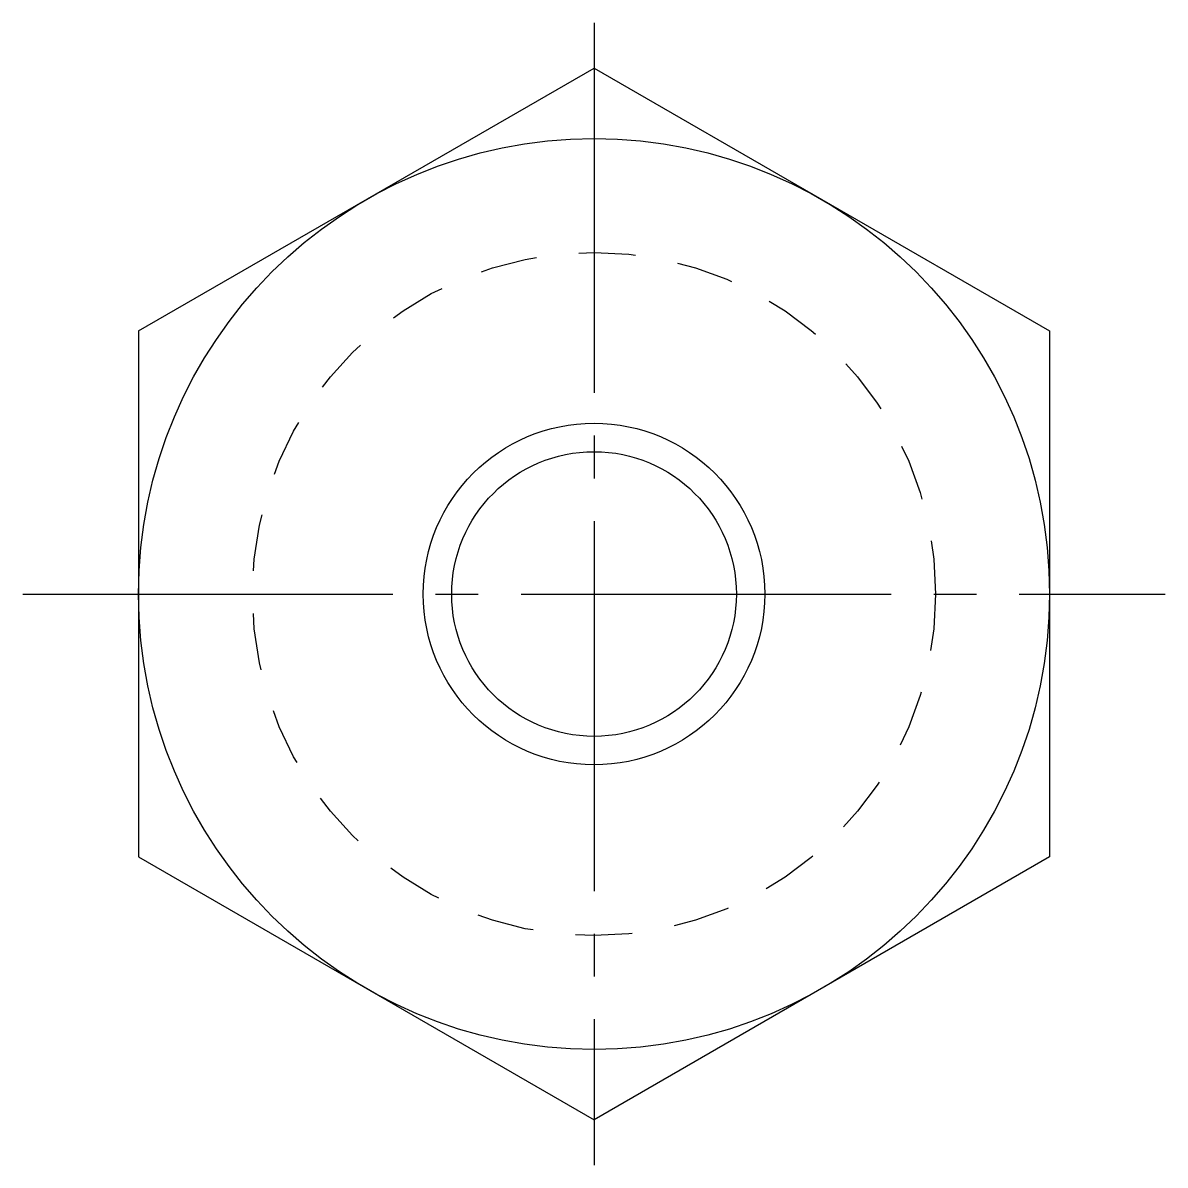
# Model space of a CAD drawing. Extents: x 21 to 342, y 20 to 200.
# Drawn here: x 263.39 to 273.42, y 189.79 to 199.82 of the extents above.
import ezdxf

# ---------------------------------------------------------------- set-up
doc = ezdxf.new("R2010")
doc.units = 0
doc.header["$LTSCALE"] = 0.25
doc.linetypes.add('CENTER', pattern=[17.5, 13, -1.5, 1.5, -1.5])
doc.linetypes.add('DASHED', pattern=[3.5, 2, -1.5])
doc.layers.get('0').update_dxf_attribs({"linetype": 'CONTINUOUS'})
doc.layers.add('CENTER', color=1, linetype='CENTER')

msp = doc.modelspace()

# ---------------------------------------------------------------- linework, layer by layer
for p, q in [((264.407, 197.116), (268.407, 199.425)), ((268.407, 199.425), (272.407, 197.116)), ((264.407, 197.116), (264.407, 192.497)), ((272.407, 197.116), (272.407, 192.497)), ((264.407, 192.497), (268.407, 190.187)), ((272.407, 192.497), (268.407, 190.187))]:
    msp.add_line(p, q)
for radius in [4, 1.25]:
    msp.add_circle((268.407, 194.806), radius)
at = {"color": 3, "linetype": 'DASHED'}
msp.add_circle((268.407, 194.806), 3, dxfattribs=at)
at = {"color": 3}
msp.add_circle((268.407, 194.806), 1.5, dxfattribs=at)
at = {"layer": 'CENTER', "color": 1, "linetype": 'CENTER'}
for p, q in [((268.407, 199.822), (268.407, 189.79)), ((263.391, 194.806), (273.423, 194.806))]:
    msp.add_line(p, q, dxfattribs=at)

doc.saveas('drawing.dxf')
